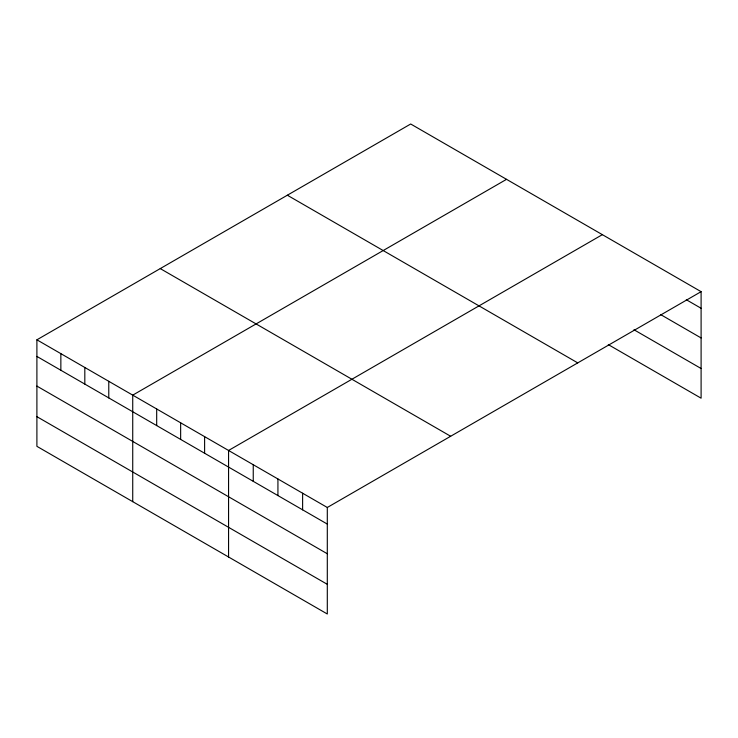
<?xml version="1.0" encoding="UTF-8"?>
<svg xmlns="http://www.w3.org/2000/svg" width="738" height="738" viewBox="0 0 738 738"><rect width="100%" height="100%" fill="white"/><g stroke="black" fill="none" stroke-linecap="round" stroke-linejoin="round"><path stroke-width="1.11" d="M36.9 339.812L327.303 507.476L327.303 613.998L36.9 446.333L36.9 339.812L410.697 124.002L701.1 291.667L701.1 398.188L608.287 344.6M506.536 179.334L132.729 395.144L132.729 501.665M602.365 234.656L228.568 450.466L228.568 556.996M327.303 507.476L701.1 291.667M686.294 299.72L701.1 308.272M660.621 314.572L701.1 337.949M633.96 329.748L701.1 368.511M287.35 195.219L577.743 362.884M160.257 268.595L450.65 436.259M36.9 356.426L327.303 524.081M36.9 386.094L327.303 553.758M36.9 416.666L327.303 584.33M302.617 493.224L302.617 509.838M277.931 478.971L277.931 495.585M253.245 464.719L253.245 481.333M204.611 436.638L204.611 453.252M180.644 422.809L180.644 439.414M156.687 408.972L156.687 425.586M108.772 381.306L108.772 397.92M84.815 367.478L84.815 384.092M60.857 353.65L60.857 370.255"/></g></svg>
